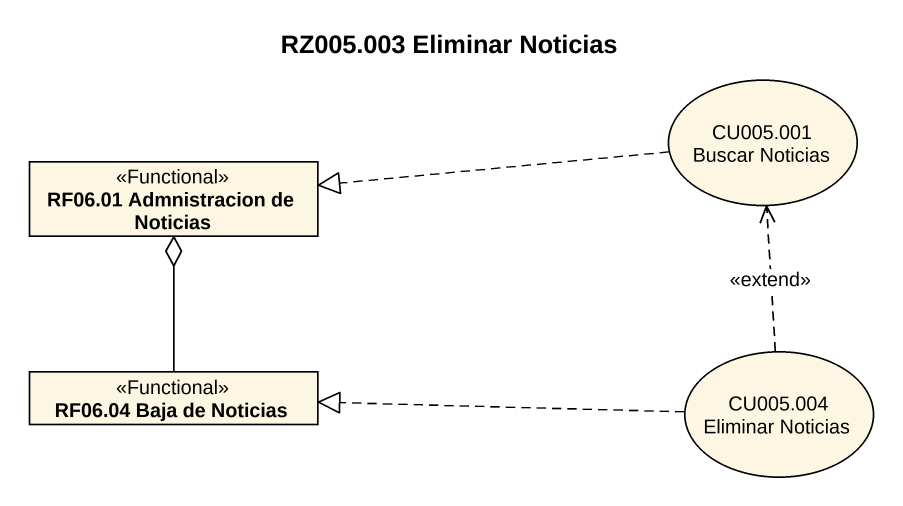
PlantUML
@startuml
title RZ005.003 Eliminar Noticias
allowmixing
hide circle
hide empty members
usecase "CU005.001 Buscar Noticias" as CU005_001_Buscar_Noticias
class "RF06.01 Admnistracion de Noticias" as RF06_01_Admnistracion_de <<Functional>>
class "RF06.04 Baja de Noticias" as RF06_04_Baja_de_Noticias <<Functional>>
usecase "CU005.004 Eliminar Noticias" as CU005_004_Eliminar_Noticias
CU005_001_Buscar_Noticias .left.|> RF06_01_Admnistracion_de
RF06_04_Baja_de_Noticias -up-o RF06_01_Admnistracion_de
CU005_004_Eliminar_Noticias .up.> CU005_001_Buscar_Noticias : <<extend>>
CU005_004_Eliminar_Noticias .left.|> RF06_04_Baja_de_Noticias
@enduml
